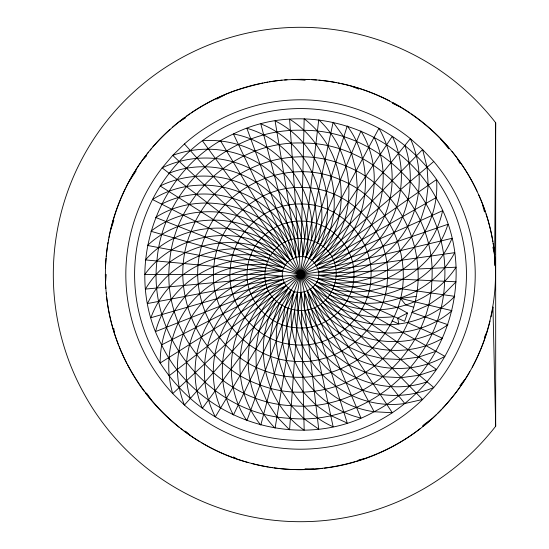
<?xml version="1.0" encoding="UTF-8"?>
<svg xmlns="http://www.w3.org/2000/svg" width="549" height="549" viewBox="0 0 549 549"><rect width="100%" height="100%" fill="white"/><g stroke="black" fill="none" stroke-linecap="round" stroke-linejoin="round"><path stroke-width="0.82" d="M495.678 122.77L495.678 426.23A247.201 247.201 0 0 1 133.126 456.404A247.201 247.201 0 0 1 133.126 92.596A247.201 247.201 0 0 1 495.678 122.77L494.704 254.962A195.163 195.163 0 0 0 494.134 249.953M300.523 79.337L305.093 79.392L305.079 80.229C280.855 77.635 256.239 83.764 233.298 91.285C204.695 101.956 178.693 119.215 157.755 141.436C120.217 181.664 100.995 237.998 106.218 292.775A195.163 195.163 0 0 0 106.382 294.456M311.283 240.29C317.651 191.491 281.74 142.788 233.421 133.956C156.019 168.948 121.631 269.923 161.591 344.882C198.381 421.44 300.138 453.447 374.137 411.743C449.816 373.169 479.428 270.684 436.002 197.688C398.334 127.938 304.235 98.333 233.421 133.956L300.523 274.5L360.961 418.036C313.108 406.946 279.523 356.617 288.17 308.167C243.18 290.62 269.566 223.608 314.44 241.45C356.706 259.917 331.678 323.478 288.17 308.167M335.398 282.831C391.821 286.104 440.737 235.706 436.565 179.502C421.591 158.304 401.758 140.674 378.954 128.281A165.928 165.928 0 0 0 202.361 140.722C181.52 156.184 164.357 176.428 152.505 199.52A165.928 165.928 0 0 0 160.178 363.013C174.136 384.897 193.118 403.44 215.325 416.883A165.928 165.928 0 0 0 392.302 412.731C413.85 398.258 431.939 378.851 444.862 356.335A165.928 165.928 0 0 0 436.565 179.502L329.922 253.967L316.183 265.62C328.281 286.324 295.019 304.167 284.457 282.639C273.711 262.271 305.313 245.595 316.183 265.62L333.236 259.814L442.597 210.713C431.116 265.833 370.184 300.667 316.951 281.877L331.72 292.185L444.862 356.335C395.946 384.314 329.386 361.887 308.03 309.567M291.375 239.824C267.589 188.561 200.056 169.277 152.505 199.52L268.53 258.298L283.764 267.905C254.633 259.718 222.359 265.874 198.237 284.121C174.232 302.835 159.944 332.598 160.171 363.013L270.19 293.633L286.255 285.487L274.287 298.951L172.722 393.612L184.437 405.052A174.699 174.699 0 0 0 422.6 399.473L433.765 387.491A174.699 174.699 0 0 0 433.765 161.509L422.593 149.527L410.357 138.65A174.699 174.699 0 0 0 184.437 143.948L172.722 155.388L162.133 167.877A174.699 174.699 0 0 0 172.722 393.612C164.11 364.399 169.634 331.816 187.538 307.152C205.683 282.92 234.999 268.036 265.291 267.816M105.669 281.013L106.197 274.5L105.36 274.5M272.112 296.385C238.952 332.756 240.51 393.242 275.076 428.151L300.523 274.5L318.736 119.826C354.901 153.075 359.286 213.424 327.87 251.305M317.473 242.898C332.824 196.137 306.63 141.594 260.802 123.909L300.523 274.5L333.14 426.786C288.191 406.974 264.577 351.257 282.111 305.271M106.218 292.775C112.861 372.442 173.216 443.661 250.749 463.205C321.906 482.571 402.403 457.228 449.542 400.496C497.504 344.724 509.218 261.42 478.556 194.566C448.856 127.169 378.762 80.518 305.093 79.392M359.087 88.334L358.833 89.13L352.033 86.474M268.53 290.702C229.173 320.252 219.422 379.97 246.872 420.712L300.523 274.5L347.256 125.934C376.587 165.345 369.649 225.454 331.72 256.815M110.884 229.31L113.835 220.547L113.032 220.314M267.157 261.358C218.921 251.579 167.816 283.977 155.607 331.562L267.157 287.642L284.457 282.639C236.372 312.216 225.152 381.507 260.802 425.091L291.375 309.176L297.579 292.267C295.067 328.604 314.563 364.824 346.165 382.893C372.75 397.792 405.759 399.466 433.765 387.491L327.87 297.695L315.284 284.807C364.083 313.198 430.443 290.339 451.999 238.321L335.398 266.169L317.569 268.694C369.319 246.144 390.147 179.118 360.961 130.964L314.44 241.45L305.923 257.323C312.045 227.684 303.631 195.924 283.737 173.141C263.376 150.515 232.687 138.355 202.361 140.722L300.523 274.5L392.302 412.731L374.137 411.743L317.473 306.102L310.48 289.501C345.486 333.792 415.607 336.839 454.723 296.336L336.029 279.53L318.036 278.686L334.465 286.063L397.778 307.618L407.495 313.054L404.634 321.309L300.523 274.5L155.607 217.438C196.981 190.949 256.452 202.101 285.068 242.136M233.298 457.715L233.579 456.933L236.544 458.738M394.244 316.581C418.331 266.238 392.336 200.22 340.394 179.811C289.501 156.911 224.109 184.45 204.928 236.859C183.229 288.273 212.291 353.007 265.133 370.952C313.843 389.975 373.814 364.714 394.244 316.581C370.252 319.614 345.596 313.74 325.578 300.152M407.811 322.675C435.384 265.043 405.629 189.467 346.165 166.107C287.909 139.892 213.046 171.418 191.086 231.41C166.244 290.263 199.52 364.371 260.006 384.911C315.771 406.685 384.424 377.774 407.811 322.675L442.597 338.287C400.029 362.807 341.149 348.889 314.44 307.55M323.066 246.611C346.872 203.535 331.308 145.066 289.577 119.147L300.523 274.5L304.173 430.196C263.705 402.348 250.9 343.214 276.696 301.298M486.75 332.269L484.472 337.141L485.261 337.415M274.287 250.049C232.996 223.278 173.573 234.698 144.778 274.5L264.659 274.5L282.591 276.188C252.904 282.049 226.895 302.122 213.623 329.304C200.673 356.85 201.373 389.852 215.325 416.883L300.523 274.5L378.954 128.281C394.155 154.626 396.405 187.566 384.753 215.682C372.771 243.454 347.73 264.728 318.351 271.975L336.345 272.819L456.089 267.198C425.214 314.289 355.752 324.37 313.102 287.381L323.066 302.389L404.839 403.529L422.593 399.473L300.523 274.5L172.722 155.388C201.257 144.744 234.149 147.962 260.006 164.089C285.459 180.491 302.362 208.689 304.716 238.884M392.768 102.519L392.377 103.253L399.871 106.767M129.543 180.806L136.152 170.835L135.452 170.389M185.068 431.85L185.562 431.178L190.174 435.24M464.838 379.4L459.849 385.755L460.536 386.228M336.029 269.47C389.721 251.847 416.773 187.031 392.302 136.269L320.355 244.628L309.032 258.634C331.521 206.849 301.058 143.618 246.872 128.288L288.17 240.833L292.761 258.25C264.316 209.485 195.314 196.645 150.906 231.259L266.073 264.543L282.831 271.144C246.563 267.775 209.89 286.42 191.086 317.59C175.57 343.818 173.127 376.779 184.437 405.052L300.523 274.5L410.357 138.65C422.984 166.361 422.085 199.404 407.811 226.325C393.242 252.869 366.3 271.714 336.345 276.181M143.529 158.819L146.583 155.902L145.924 155.394M169.078 375.77L300.523 274.5L433.765 161.509M449.363 148.278L448.732 148.813L440.675 138.952M145.924 393.606L146.583 393.098L151.648 400.365M431.294 419.086L422.696 425.619L423.217 426.264M460.536 162.772L459.849 163.245L457.502 158.839M334.465 262.937C377.582 239.206 395.603 181.445 374.137 137.257M266.073 284.457C221.892 306.143 201.181 362.999 220.554 408.14M179.695 121.494L185.562 117.822L185.068 117.15M161.591 344.882L300.523 274.5L436.002 197.688M224.417 95.025L216.793 99.136L216.436 98.388M407.495 313.054L397.668 318.139L398.855 323.924L392.068 320.877M264.817 277.856C210.356 292.946 180.298 356.425 202.361 408.278L279.311 303.412L288.554 287.957L274.287 298.951L265.037 314.412L258.812 331.342L255.855 349.143L256.253 367.212L260.006 384.911L266.986 401.628L276.957 416.787L289.577 429.853L298.004 310.274L300.941 292.5L304.716 310.116L318.736 429.174L303.899 418.688L291.279 405.656L281.308 390.531L274.322 373.842L270.554 356.164L270.142 338.122L273.1 320.328L279.311 303.412L291.272 289.954L285.068 306.864L233.421 415.044C206.52 365.572 230.463 299.596 283.222 279.503L265.291 281.184L147.509 303.542C168.371 259.066 224.623 236.77 270.19 255.367M161.591 204.118C211.674 178.391 277.073 203.878 295.932 257.09L294.662 239.124L275.076 120.849C325.454 146.013 343.592 213.815 311.846 260.494L325.578 248.848L422.593 149.527L427.074 167.184L428.213 185.336L425.983 203.363L420.465 220.65L411.853 236.585L400.447 250.632L386.654 262.305L370.946 271.192L353.872 277.005L336.029 279.53L318.509 275.344C348.725 273.704 377.293 257.467 394.244 232.419C410.933 206.966 414.866 174.184 404.839 145.471M374.137 411.743C318.345 404.167 279.311 345.829 294.319 291.402L285.068 306.864L282.124 324.637L282.543 342.665L286.31 360.322L293.303 376.985L303.281 392.075L315.901 405.073L330.724 415.524L347.256 423.066L311.283 308.71L304.29 292.109L304.716 310.116L311.708 326.724L321.68 341.752L334.279 354.675L349.082 365.037L365.572 372.483L383.181 376.744L401.298 377.671L419.306 375.228L436.565 369.498L300.523 274.5L160.171 185.987C187.525 172.674 220.54 172.75 247.771 186.337C274.63 200.248 294.092 226.723 299.253 256.541L301.36 238.65L304.173 118.804C348.972 152.91 354.153 222.908 314.254 262.854L329.922 253.967L341.252 239.954L349.782 224.067L355.21 206.856L357.351 188.911L356.116 170.856L351.545 153.329L343.798 136.921L333.14 122.214L308.03 239.433L302.629 256.616C303.432 220.204 282.261 184.931 249.85 168.365C222.592 154.729 189.542 154.605 162.133 167.877L272.112 252.615L285.288 264.892C235.219 238.822 169.998 264.769 150.906 317.741L300.523 274.5L447.95 224.294C433.525 271.254 380.958 301.216 333.236 289.186M485.261 211.585L484.472 211.859L482.447 204.434M436.002 351.312L418.77 357.07L400.797 359.533L382.701 358.634L365.112 354.393L348.636 346.968L333.847 336.626L321.247 323.725L311.283 308.71L307.509 291.094C333.641 341.142 401.964 357.207 447.95 324.706L411.853 312.415L428.405 305.045L443.324 294.724L456.089 281.802L300.523 274.5L147.509 245.458C183.215 211.722 243.729 211.585 279.311 245.588M113.032 328.686L113.835 328.453L114.261 332.275M169.078 173.23C221.432 152.389 284.19 183.929 298.004 238.726M427.074 381.816C373.794 400.187 312.587 365.737 301.36 310.35M364.474 458.69L358.833 459.87L359.087 460.666M282.831 271.144C252.863 274.5 223.038 287.1 204.928 312.141C187.065 336.784 181.602 369.34 190.27 398.499M184.437 143.948L276.696 247.702L287.347 262.223C243.015 227.272 174.102 240.599 145.464 289.083L300.523 274.5L454.723 252.664C431.802 296.11 374.562 315.75 329.922 295.033M493.75 247.139L492.927 247.256L494.491 254.983L494.635 265.393L495.466 265.352M415.943 296.405L400.447 298.368L300.523 274.5M404.839 403.529C349.075 411.64 295.362 366.389 294.662 309.876M313.541 469.011L305.079 468.771L305.093 469.608M264.817 271.144L145.464 259.917C182.639 217.624 252.828 217.377 289.872 259.979L282.111 243.729L220.554 140.86M413.383 307.117L405.766 304.915L400.447 298.368L451.999 310.679C414.756 342.706 354.304 340.009 320.355 304.372M495.678 426.23L492.961 306.96A195.163 195.163 0 0 1 491.026 316.869M490.065 320.973A195.163 195.163 0 0 1 472.27 367.178M469.814 371.598A195.163 195.163 0 0 1 460.824 385.81M459.856 387.189A195.163 195.163 0 0 1 442.261 408.648M441.101 409.87A195.163 195.163 0 0 1 437.546 413.466M436.338 414.646A195.163 195.163 0 0 1 423.121 426.347M420.479 428.44A195.163 195.163 0 0 1 378.645 453.344M377.094 454.009A195.163 195.163 0 0 1 356.534 461.448M354.922 461.922A195.163 195.163 0 0 1 324.445 468.187M322.771 468.386A195.163 195.163 0 0 1 274.088 467.865M272.421 467.624A195.163 195.163 0 0 1 269.923 467.247M268.262 466.973A195.163 195.163 0 0 1 251.813 463.486M248.553 462.615A195.163 195.163 0 0 1 201.428 442.631M199.98 441.767A195.163 195.163 0 0 1 183.915 430.992M182.57 429.984A195.163 195.163 0 0 1 180.566 428.44M179.242 427.397A195.163 195.163 0 0 1 145.169 392.624M144.161 391.279A195.163 195.163 0 0 1 127.588 364.948M126.812 363.452A195.163 195.163 0 0 1 119.167 346.604M118.557 345.033A195.163 195.163 0 0 1 106.657 296.968M105.868 288.575A195.163 195.163 0 0 1 105.36 274.294M105.456 268.399A195.163 195.163 0 0 1 106.032 258.311M106.183 256.637A195.163 195.163 0 0 1 107.487 245.787M107.741 244.12A195.163 195.163 0 0 1 108.009 242.452M108.297 240.791A195.163 195.163 0 0 1 108.592 239.138M108.908 237.477A195.163 195.163 0 0 1 125.124 188.925M125.872 187.415A195.163 195.163 0 0 1 134.896 171.267M135.795 169.847A195.163 195.163 0 0 1 145.423 156.046M146.967 154.049A195.163 195.163 0 0 1 148.539 152.073M150.138 150.117A195.163 195.163 0 0 1 151.215 148.82M152.855 146.899A195.163 195.163 0 0 1 169.922 129.475M172.448 127.244A195.163 195.163 0 0 1 184.244 117.761M186.283 116.271A195.163 195.163 0 0 1 189.721 113.842M191.114 112.888A195.163 195.163 0 0 1 262.889 83.002M264.543 82.686A195.163 195.163 0 0 1 267.857 82.096M269.518 81.822A195.163 195.163 0 0 1 282.028 80.216M284.547 79.996A195.163 195.163 0 0 1 287.065 79.804M292.116 79.523A195.163 195.163 0 0 1 308.929 79.523M311.455 79.646A195.163 195.163 0 0 1 316.498 79.996M319.017 80.216A195.163 195.163 0 0 1 336.503 82.686M338.157 83.002A195.163 195.163 0 0 1 339.81 83.338M341.457 83.681A195.163 195.163 0 0 1 389.666 100.892M393.393 102.855A195.163 195.163 0 0 1 409.925 112.888M411.318 113.842A195.163 195.163 0 0 1 448.183 146.899M451.978 151.421A195.163 195.163 0 0 1 477.012 191.203M478.769 195.032A195.163 195.163 0 0 1 484.952 210.672M486.023 213.87A195.163 195.163 0 0 1 492.892 241.622M493.167 243.289A195.163 195.163 0 0 1 493.434 244.95M493.681 246.618A195.163 195.163 0 0 1 493.915 248.285M156.932 260.995C147.702 338.788 212.127 414.763 290.387 418.365C368.379 425.77 442.817 359.581 444.587 281.26C450.159 203.116 382.241 130.25 303.899 130.312C230.566 127.08 162.298 187.785 156.932 260.995M169.62 262.189C161.207 333.106 219.943 402.362 291.279 405.656C362.381 412.402 430.238 352.06 431.857 280.663C436.935 209.43 375.022 143.001 303.604 143.056C236.749 140.112 174.513 195.444 169.62 262.189M213.911 266.354C208.346 313.28 247.208 359.101 294.408 361.276C341.451 365.737 386.345 325.818 387.416 278.576C390.778 231.445 349.809 187.497 302.561 187.532C258.325 185.583 217.15 222.194 213.911 266.354M230.333 267.898C225.817 305.923 257.316 343.063 295.568 344.827C333.689 348.443 370.081 316.087 370.946 277.808C373.67 239.604 340.469 203.988 302.176 204.022C266.327 202.437 232.954 232.11 230.333 267.898M247.345 269.497C243.934 298.306 267.788 326.442 296.769 327.774C325.646 330.519 353.213 306.006 353.872 277.005C355.93 248.066 330.786 221.082 301.772 221.11C274.617 219.909 249.335 242.39 247.345 269.497"/></g></svg>
